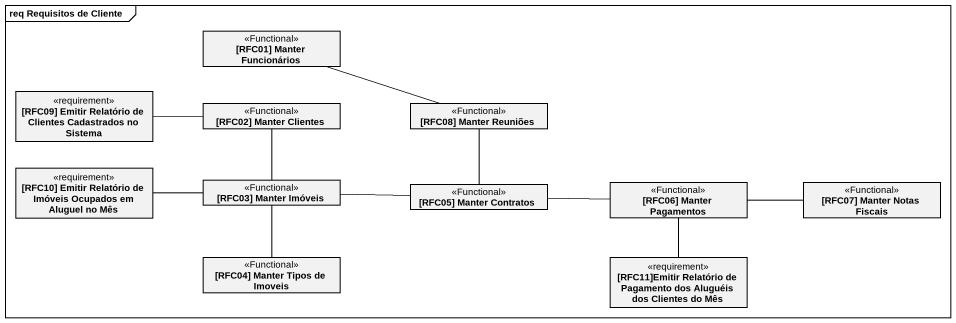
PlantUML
@startuml
mainframe req Requisitos de Cliente
hide circle
hide empty members
class "[RFC01] Manter Funcionários" as RFC01_Manter_Funcionários <<Functional>>
class "[RFC09] Emitir Relatório de Clientes Cadastrados no Sistema" as RFC09_Emitir_Relatório_de <<requirement>>
class "[RFC02] Manter Clientes" as RFC02_Manter_Clientes <<Functional>>
class "[RFC08] Manter Reuniões" as RFC08_Manter_Reuniões <<Functional>>
class "[RFC10] Emitir Relatório de Imóveis Ocupados em Aluguel no Mês" as RFC10_Emitir_Relatório_de <<requirement>>
class "[RFC03] Manter Imóveis" as RFC03_Manter_Imóveis <<Functional>>
class "[RFC05] Manter Contratos" as RFC05_Manter_Contratos <<Functional>>
class "[RFC06] Manter Pagamentos" as RFC06_Manter_Pagamentos <<Functional>>
class "[RFC07] Manter Notas Fiscais" as RFC07_Manter_Notas_Fiscais <<Functional>>
class "[RFC04] Manter Tipos de Imoveis" as RFC04_Manter_Tipos_de <<Functional>>
class "[RFC11]Emitir Relatório de Pagamento dos Aluguéis dos Clientes do Mês" as RFC11_Emitir_Relatório_de <<requirement>>
RFC01_Manter_Funcionários -right- RFC08_Manter_Reuniões
RFC09_Emitir_Relatório_de -right- RFC02_Manter_Clientes
RFC02_Manter_Clientes -- RFC03_Manter_Imóveis
RFC03_Manter_Imóveis -left- RFC10_Emitir_Relatório_de
RFC03_Manter_Imóveis -right- RFC05_Manter_Contratos
RFC03_Manter_Imóveis -- RFC04_Manter_Tipos_de
RFC05_Manter_Contratos -up- RFC08_Manter_Reuniões
RFC05_Manter_Contratos -right- RFC06_Manter_Pagamentos
RFC06_Manter_Pagamentos -right- RFC07_Manter_Notas_Fiscais
RFC06_Manter_Pagamentos -- RFC11_Emitir_Relatório_de
@enduml
